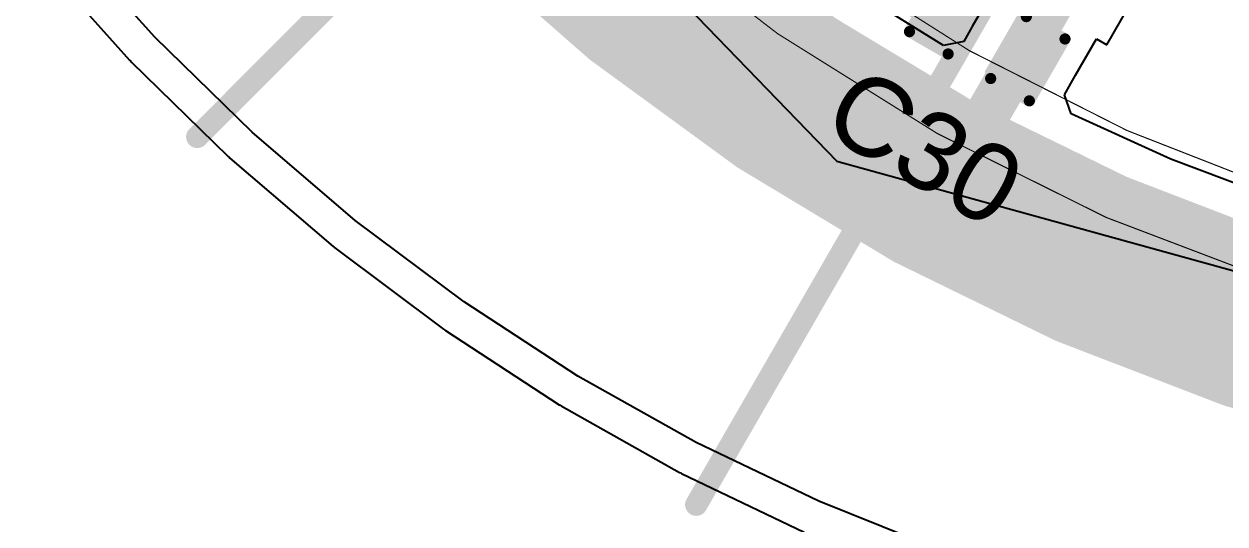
# Model space of a CAD drawing. Header units: inches. Extents: x -0.7 to 8.56, y -0.56 to 6.25.
# Drawn here: x 0.578 to 1.116, y -0.161 to 0.063 of the extents above; entities that cross this region are included whole.
import ezdxf

# ---------------------------------------------------------------- set-up
doc = ezdxf.new("R2010")
doc.units = ezdxf.units.IN
doc.header["$MEASUREMENT"] = 0
for name, color, linetype in [('Dimension', 6, 'Continuous'), ('Fabrication', 76, 'Continuous'), ('Top Layer', 1, 'Continuous'), ('Top Overlay', 2, 'Continuous'), ('Top Paste', 8, 'Continuous'), ('Top Solder', 216, 'Continuous')]:
    doc.layers.add(name, color=color, linetype=linetype)
doc.styles.add('Arial', font='', dxfattribs={"height": 0.2})
doc.styles.get('Arial').set_extended_font_data('Arial')

# ---------------------------------------------------------------- blocks, each defined once
blk = doc.blocks.new('C___0402_25')
at = {"layer": 'Top Layer'}
for points in [[(-0.0275, -0.0125), (-0.0275, 0.0125), (-0.0095, 0.0125), (-0.0095, -0.0125)], [(0.0095, -0.0125), (0.0095, 0.0125), (0.0275, 0.0125), (0.0275, -0.0125)]]:
    blk.add_hatch(color=1, dxfattribs=at).paths.add_polyline_path(points)
at = {"layer": 'Top Paste'}
for points in [[(-0.0275, -0.0125), (-0.0275, 0.0125), (-0.0095, 0.0125), (-0.0095, -0.0125)], [(0.0095, -0.0125), (0.0095, 0.0125), (0.0275, 0.0125), (0.0275, -0.0125)]]:
    blk.add_hatch(color=8, dxfattribs=at).paths.add_polyline_path(points)
at = {"layer": 'Top Solder'}
for points in [[(-0.02986, -0.01486), (-0.02986, 0.01486), (-0.00714, 0.01486), (-0.00714, -0.01486)], [(0.00714, -0.01486), (0.00714, 0.01486), (0.02986, 0.01486), (0.02986, -0.01486)]]:
    blk.add_hatch(color=216, dxfattribs=at).paths.add_polyline_path(points)
at = {"layer": 'Top Overlay'}
for points in [[(-0.031, 0.016, 0.005, 0.005, 0), (-0.011, 0.016, 0.005, 0.005, 0)], [(-0.031, -0.016, 0.005, 0.005, 0), (-0.031, 0.016, 0.005, 0.005, 0)], [(0.011, 0.016, 0.005, 0.005, 0), (0.031, 0.016, 0.005, 0.005, 0)], [(0.031, -0.016, 0.005, 0.005, 0), (0.031, 0.016, 0.005, 0.005, 0)], [(-0.031, -0.016, 0.005, 0.005, 0), (-0.011, -0.016, 0.005, 0.005, 0)], [(0.011, -0.016, 0.005, 0.005, 0), (0.031, -0.016, 0.005, 0.005, 0)]]:
    blk.add_lwpolyline(points, format="xyseb", dxfattribs=at)
for points in [[(-0.03225, 0.016, 0.0025, 0.0025, 1), (-0.02975, 0.016, 0.0025, 0.0025, 1)], [(-0.03225, 0.016, 0.0025, 0.0025, 1), (-0.02975, 0.016, 0.0025, 0.0025, 1)], [(-0.01225, 0.016, 0.0025, 0.0025, 1), (-0.00975, 0.016, 0.0025, 0.0025, 1)], [(0.00975, 0.016, 0.0025, 0.0025, 1), (0.01225, 0.016, 0.0025, 0.0025, 1)], [(0.02975, 0.016, 0.0025, 0.0025, 1), (0.03225, 0.016, 0.0025, 0.0025, 1)], [(0.02975, 0.016, 0.0025, 0.0025, 1), (0.03225, 0.016, 0.0025, 0.0025, 1)], [(-0.03225, -0.016, 0.0025, 0.0025, 1), (-0.02975, -0.016, 0.0025, 0.0025, 1)], [(-0.03225, -0.016, 0.0025, 0.0025, 1), (-0.02975, -0.016, 0.0025, 0.0025, 1)], [(-0.01225, -0.016, 0.0025, 0.0025, 1), (-0.00975, -0.016, 0.0025, 0.0025, 1)], [(0.00975, -0.016, 0.0025, 0.0025, 1), (0.01225, -0.016, 0.0025, 0.0025, 1)], [(0.02975, -0.016, 0.0025, 0.0025, 1), (0.03225, -0.016, 0.0025, 0.0025, 1)], [(0.02975, -0.016, 0.0025, 0.0025, 1), (0.03225, -0.016, 0.0025, 0.0025, 1)]]:
    blk.add_lwpolyline(points, format="xyseb", close=True, dxfattribs=at)

msp = doc.modelspace()

# ---------------------------------------------------------------- linework, layer by layer
at = {"layer": 'Dimension'}
for points in [[(2.29567, 0.76642, 0.01, 0.01, 1), (0.52402, 0.76642, 0.01, 0.01, 1)], [(2.14804, 0.76641, 0.01, 0.01, 1), (0.67167, 0.76641, 0.01, 0.01, 1)], [(0.65316, 0.0121, 0.005, 0.005, 1), (0.65816, 0.0121, 0.005, 0.005, 1)], [(0.87676, -0.15261, 0.005, 0.005, 1), (0.88176, -0.15261, 0.005, 0.005, 1)]]:
    msp.add_lwpolyline(points, format="xyseb", close=True, dxfattribs=at)
for points in [[(0.87926, -0.15261, 0.01, 0.01, 0), (1.8832, 1.58626, 0.01, 0.01, 0)], [(0.65566, 0.0121, 0.01, 0.01, 0), (2.07544, 1.43188, 0.01, 0.01, 0)]]:
    msp.add_lwpolyline(points, format="xyseb", dxfattribs=at)
at = {"layer": 'Fabrication'}
for points in [[(2.09423, 1.23357, 0.0005, 0.0005, -1.1671), (0.61713, 0.53492, 0.0005, 0.0005, 0)], [(2.09423, 1.23357, 0.0005, 0.0005, -1.1671), (0.61713, 0.53492, 0.0005, 0.0005, 0)], [(2.09423, 1.23357, 0.0005, 0.0005, -1.1671), (0.61713, 0.53492, 0.0005, 0.0005, 0)], [(2.09423, 1.23357, 0.0005, 0.0005, -1.1671), (0.61713, 0.53492, 0.0005, 0.0005, 0)], [(2.14611, 1.22592, 0.0005, 0.0005, -1.205705), (0.55817, 0.6122, 0.0005, 0.0005, 0)], [(2.14611, 1.22592, 0.0005, 0.0005, -1.205705), (0.55817, 0.6122, 0.0005, 0.0005, 0)]]:
    msp.add_lwpolyline(points, format="xyseb", dxfattribs=at)
at = {"layer": 'Top Layer'}
for p, q in [((0.60732, 0.34716), (0.94232, 0.00116)), ((1.06318, 0.05331), (1.09196, 0.10316)), ((0.6367, 0.05673), (0.59602, 0.102)), ((0.58465, 0.09178), (0.62532, 0.04651)), ((0.98998, 0.053), (0.94832, 0.07891)), ((1.01238, 0.07779), (1.00295, 0.06146)), ((1.00295, 0.06146), (0.99912, 0.05484)), ((1.00295, 0.06146), (1.00295, 0.06146)), ((0.68025, 0.01421), (0.6367, 0.05673)), ((0.99912, 0.05484), (0.98998, 0.053)), ((1.04924, 0.03967), (1.05863, 0.05594)), ((1.05863, 0.05594), (1.06318, 0.05331)), ((0.62532, 0.04651), (0.62573, 0.0462)), ((0.62573, 0.0462), (0.62602, 0.04578)), ((0.62602, 0.04578), (0.66957, 0.00327)), ((1.0471, 0.03597), (1.04924, 0.03967)), ((1.04422, 0.03098), (1.0471, 0.03597)), ((1.04732, 0.02236), (1.04422, 0.03098)), ((1.09195, 0.00214), (1.04732, 0.02236)), ((0.72649, -0.02536), (0.68025, 0.01421)), ((0.66957, 0.00327), (0.66999, 0.00299)), ((0.66999, 0.00299), (0.6703, 0.0026)), ((0.6703, 0.0026), (0.71654, -0.03698)), ((0.94232, 0.00116), (1.37748, -0.11882)), ((1.14283, -0.01701), (1.09195, 0.00214)), ((0.77521, -0.06182), (0.72649, -0.02536)), ((0.71654, -0.03698), (0.71698, -0.03723)), ((0.71698, -0.03723), (0.71732, -0.0376)), ((0.71732, -0.0376), (0.76605, -0.07407)), ((0.82622, -0.09502), (0.77521, -0.06182)), ((0.76605, -0.07407), (0.76651, -0.07429)), ((0.76651, -0.07429), (0.76687, -0.07464)), ((0.76687, -0.07464), (0.81788, -0.10784)), ((0.87929, -0.12482), (0.82622, -0.09502)), ((0.81788, -0.10784), (0.81835, -0.10803)), ((0.81835, -0.10803), (0.81873, -0.10836)), ((0.81873, -0.10836), (0.8718, -0.13815)), ((0.93419, -0.15107), (0.87929, -0.12482)), ((0.8718, -0.13815), (0.87229, -0.13831)), ((0.87229, -0.13831), (0.87269, -0.13861)), ((0.87269, -0.13861), (0.9276, -0.16487)), ((0.9907, -0.17369), (0.93419, -0.15107))]:
    msp.add_line(p, q, dxfattribs=at)
for points in [[(0.98682, -0.00861, 0.08, 0.08, -0.066424), (0.79756, 0.12955, 0.08, 0.08, 0)], [(1.02716, 0.05242, 0.02, 0.02, 0), (1.05094, 0.09361, 0.02, 0.02, 0)], [(0.96427, 0.0838, 0.02, 0.02, 0), (0.99018, 0.06884, 0.02, 0.02, 0)], [(1.02502, 0.04872, 0.02, 0.02, 0), (1.02716, 0.05242, 0.02, 0.02, 0)], [(0.99173, -0.00895, 0.02, 0.02, 0), (1.02502, 0.04872, 0.02, 0.02, 0)], [(1.20249, -0.09154, 0.08, 0.08, -0.065489), (0.98682, -0.00861, 0.08, 0.08, 0)]]:
    msp.add_lwpolyline(points, format="xyseb", dxfattribs=at)
for points in [[(0.98518, 0.06884, 0.01, 0.01, 1), (0.99518, 0.06884, 0.01, 0.01, 1)], [(1.02216, 0.05242, 0.01, 0.01, 1), (1.03216, 0.05242, 0.01, 0.01, 1)], [(1.02216, 0.05242, 0.01, 0.01, 1), (1.03216, 0.05242, 0.01, 0.01, 1)], [(1.02002, 0.04872, 0.01, 0.01, 1), (1.03002, 0.04872, 0.01, 0.01, 1)], [(1.02002, 0.04872, 0.01, 0.01, 1), (1.03002, 0.04872, 0.01, 0.01, 1)], [(0.96682, -0.00861, 0.04, 0.04, 1), (1.00682, -0.00861, 0.04, 0.04, 1)], [(0.96682, -0.00861, 0.04, 0.04, 1), (1.00682, -0.00861, 0.04, 0.04, 1)], [(0.98673, -0.00895, 0.01, 0.01, 1), (0.99673, -0.00895, 0.01, 0.01, 1)]]:
    msp.add_lwpolyline(points, format="xyseb", close=True, dxfattribs=at)

# ---------------------------------------------------------------- block references
at = {"rotation": 329.9999999999999}
msp.add_blockref('C___0402_25', (1.00966, 0.05759), dxfattribs=at)

# ---------------------------------------------------------------- texts
at = {"layer": 'Top Overlay', "style": 'Arial'}
msp.add_text('C30', height=0.035, rotation=330, dxfattribs=at).set_placement((0.93411, 0.01498))

doc.saveas('drawing.dxf')
